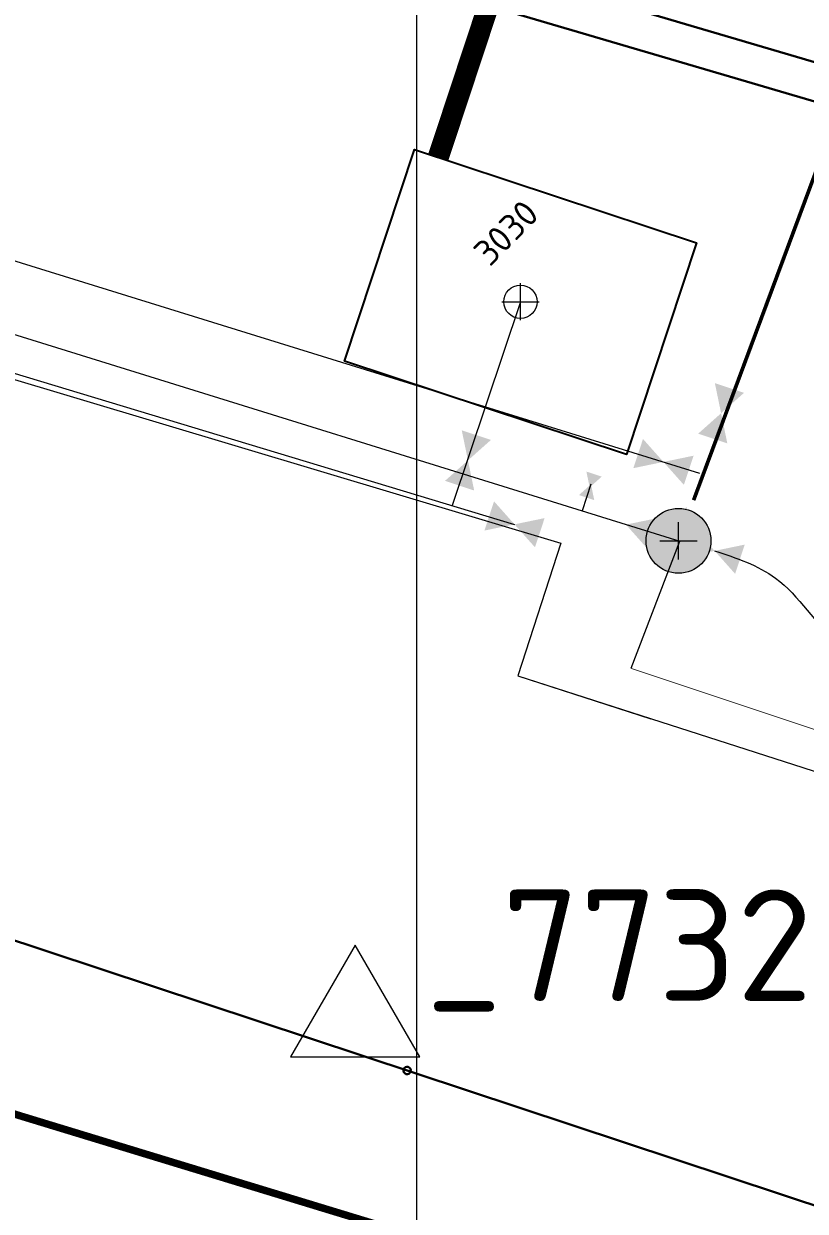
# Model space of a CAD drawing. Header units: millimetres. Extents: x 519 to 9564855, y -810 to 5021775.
# Drawn here: x 9529894.3 to 9530104.7, y 4998669.2 to 4998988.8 of the extents above; entities that cross this region are included whole.
import ezdxf

# ---------------------------------------------------------------- set-up
doc = ezdxf.new("R2010")
doc.units = ezdxf.units.MM
doc.header["$LTSCALE"] = 2
doc.header["$MEASUREMENT"] = 0
doc.header["$PDMODE"] = 2
doc.header["$PDSIZE"] = 5
doc.linetypes.add('92051501$0$GROUND1', pattern=[60, 50, -10])
doc.linetypes.add('DASHED2', pattern=[9.525, 6.35, -3.175])
for name, color, linetype in [('CONTROL', 7, 'Continuous'), ('Future Roads', 44, 'Continuous'), ('GRID_PULKOVO', 7, 'Continuous'), ('OilColl&Flowlines', 3, 'Continuous'), ('PAS_CONTROL', 7, 'Continuous'), ('stage 7.frame', 7, 'Continuous'), ('Stage 9.Frame&Text', 7, 'Continuous'), ('МГ-земельный участок', 7, 'Continuous')]:
    doc.layers.add(name, color=color, linetype=linetype)
for name, color, linetype, lineweight in [('PPLINE_GAS', 4, 'GAS_LINE', 30), ('Скв на 2025 допы от ХеКай', 204, 'Continuous', 0), ('СНГ_трубопроводы', 244, 'Continuous', 50), ('Электро', 1, 'Continuous', 30), ('Электроснаб', 1, 'Continuous', 18), ('Электроснабжене', 1, 'Continuous', 18)]:
    doc.layers.add(name, color=color, linetype=linetype, lineweight=lineweight)
doc.styles.add('92051501$0$STANDARD', font='simplex.shx')
doc.styles.add('Elect', font='isocpeur.ttf')
doc.linetypes.add('GAS_LINE', pattern='A,0.5,-0.2,["G",92051501$0$STANDARD,S=0.1,R=0,X=-0.1,Y=-0.05],-0.05', length=0.75)

# ---------------------------------------------------------------- blocks, each defined once
blk = doc.blocks.new('92051501$0$WELLPAD')
at = {"flags": 128}
blk.add_lwpolyline([(40, -30), (-40, -30), (-40, 30), (40, 30)], close=True, dxfattribs=at)

msp = doc.modelspace()

# ---------------------------------------------------------------- hatches: boundary and pattern name
at = {"layer": 'Скв на 2025 допы от ХеКай', "linetype": 'ByBlock', "lineweight": 0, "ltscale": 50}
h = msp.add_hatch(color=5, dxfattribs=at)
h.dxf.hatch_style = 1
h.paths.add_polyline_path([(9530061.80641, 4998849.63484, 1), (9530079.26818, 4998849.63484, 1)])

# ---------------------------------------------------------------- linework, layer by layer
at = {"color": 5, "lineweight": 0, "ltscale": 80}
msp.add_line((9530027.32, 4998813.27), (9530063.1, 4998801.75), dxfattribs=at)
at = {"layer": 'CONTROL', "lineweight": 0}
for p, q in [((9529983.47509, 4998740.79093), (9529966.06518, 4998710.773)), ((9529983.47509, 4998740.79093), (9529966.06518, 4998710.773)), ((9530000.88501, 4998710.773), (9529983.47509, 4998740.79093)), ((9530000.88501, 4998710.773), (9529983.47509, 4998740.79093)), ((9529966.06518, 4998710.773), (9530000.88501, 4998710.773)), ((9529966.06518, 4998710.773), (9530000.88501, 4998710.773))]:
    msp.add_line(p, q, dxfattribs=at)
at = {"layer": 'Future Roads', "lineweight": 0, "const_width": 5.7, "elevation": 0.00005}
msp.add_lwpolyline([(9530005.86926, 4998952.84649), (9530026.96817, 4999016.61217)], dxfattribs=at)
at = {"layer": 'GRID_PULKOVO', "lineweight": 0}
msp.add_line((9530000, 5010000), (9530000, 4992000), dxfattribs=at)
at = {"layer": 'OilColl&Flowlines', "color": 3, "linetype": 'ByBlock', "lineweight": 0, "ltscale": 25}
for p, q in [((9528709.42084, 4999251.9185), (9530026.39746, 4998854.07403)), ((9530028, 4998914), (9530009.58458, 4998859.15302))]:
    msp.add_line(p, q, dxfattribs=at)
at = {"layer": 'OilColl&Flowlines', "color": 0, "linetype": 'ByBlock', "lineweight": 0, "ltscale": 2}
msp.add_line((9530057.76461, 4998815.32061), (9530070.9381, 4998849.51027), dxfattribs=at)
at = {"layer": 'OilColl&Flowlines', "color": 6, "linetype": 'ByBlock', "lineweight": 0, "ltscale": 2, "const_width": 1}
msp.add_lwpolyline([(9530248.3, 4999327.2), (9530074.61052, 4998860.57769)], dxfattribs=at)
at = {"layer": 'OilColl&Flowlines', "color": 5, "linetype": '92051501$0$GROUND1', "lineweight": 0, "ltscale": 2, "const_width": 0.2}
msp.add_lwpolyline([(9530057.76461, 4998815.32061), (9531063.56552, 4998479.9501)], dxfattribs=at)
at = {"layer": 'OilColl&Flowlines', "color": 3, "lineweight": 0}
for points in [[(9530012.1896, 4998879.39025), (9530020.0467, 4998876.79048), (9530013.86668, 4998871.28591)], [(9530007.68666, 4998865.78135), (9530013.86668, 4998871.28591), (9530015.54376, 4998863.18157)], [(9530018.29312, 4998852.39695), (9530020.89289, 4998860.25405), (9530026.39746, 4998854.07403)], [(9530031.90203, 4998847.89401), (9530026.39746, 4998854.07403), (9530034.5018, 4998855.75111)]]:
    msp.add_solid(points, dxfattribs=at)
at = {"layer": 'PPLINE_GAS', "lineweight": 0, "ltscale": 80}
for p, q in [((9529575.2, 4998987.8), (9530038.84, 4998849.05)), ((9530038.84, 4998849.05), (9530027.32, 4998813.27)), ((9530027.32, 4998813.27), (9530170.10185, 4998767.29887))]:
    msp.add_line(p, q, dxfattribs=at)
at = {"layer": 'stage 7.frame', "color": 0, "linetype": 'ByBlock', "lineweight": 0, "ltscale": 80}
msp.add_point((9530028, 4998914), dxfattribs=at)
at = {"layer": 'Stage 9.Frame&Text', "color": 7, "lineweight": 0, "elevation": 0.00005}
msp.add_lwpolyline([(9529980.59218, 4998897.98591), (9530056.5727, 4998872.84533), (9530075.42814, 4998929.83072), (9529999.44761, 4998954.9713)], close=True, dxfattribs=at)
at = {"layer": 'Stage 9.Frame&Text', "color": 7, "linetype": 'ByBlock', "lineweight": 0}
msp.add_circle((9530028, 4998914), 4.48341, dxfattribs=at)
at = {"layer": 'МГ-земельный участок', "color": 0, "linetype": 'DASHED2', "lineweight": 25, "ltscale": 5, "const_width": 2}
msp.add_lwpolyline([(9522167.80801, 4999999.48247), (9521654, 5002362), (9522840, 5002532), (9525642, 5002155), (9528521, 5002235), (9531281, 5003464), (9533105, 5001043), (9546614, 4998215), (9544978, 4995525), (9543652, 4996420), (9539605, 4995735), (9529554.6705, 4998798.09585), (9529554.71722, 4998845.23995), (9529525.402, 4998845.269), (9529525.36994, 4998882.97318), (9529309.91997, 4998882.84552), (9526935, 5000017), (9526935, 4999132), (9522906, 5001105), (9522683.367, 5000265.06642), (9522496, 5000315)], close=True, dxfattribs=at)
at = {"layer": 'Скв на 2025 допы от ХеКай', "color": 5, "linetype": 'ByBlock', "lineweight": 0, "ltscale": 50}
msp.add_circle((9530070.5373, 4998849.63484), 8.73089, dxfattribs=at)
at = {"layer": 'Скв на 2025 допы от ХеКай', "color": 0, "linetype": 'ByBlock', "lineweight": 0, "ltscale": 50}
msp.add_point((9530070.5373, 4998849.63484), dxfattribs=at)
at = {"layer": 'СНГ_трубопроводы', "lineweight": 0, "ltscale": 2}
for p, q in [((9529221.40964, 4999132.90184), (9530076.19973, 4998867.85051)), ((9529232.5719, 4999110.08534), (9530070.9381, 4998849.51027)), ((9530046.98429, 4998864.84799), (9530044.64418, 4998857.69954))]:
    msp.add_line(p, q, dxfattribs=at)
at = {"layer": 'СНГ_трубопроводы', "color": 5, "lineweight": 0, "ltscale": 2}
msp.add_spline([(9530080.27461, 4998846.94056), (9530096.63572, 4998839.60968), (9530113.471, 4998822.05025), (9530139.68986, 4998810.53931)], degree=3, dxfattribs=at)
at = {"layer": 'СНГ_трубопроводы', "lineweight": 0, "ltscale": 2}
for points in [[(9530080.33141, 4998892.08034), (9530088.18852, 4998889.48057), (9530082.00849, 4998883.976)], [(9530075.82847, 4998878.47144), (9530082.00849, 4998883.976), (9530083.68558, 4998875.87166)], [(9530058.38527, 4998869.1944), (9530060.98504, 4998877.05151), (9530066.48961, 4998870.87148)], [(9530071.99417, 4998864.69146), (9530066.48961, 4998870.87148), (9530074.59395, 4998872.54857)], [(9530045.75184, 4998868.27427), (9530049.87174, 4998866.91107), (9530046.63122, 4998864.02473)], [(9530043.74376, 4998861.96165), (9530046.98429, 4998864.84799), (9530047.86367, 4998860.59845)], [(9530068.66428, 4998855.10757), (9530072.7143, 4998858.71494), (9530073.81336, 4998853.40383)], [(9530061.9054, 4998847.81804), (9530056.40083, 4998853.99806), (9530064.50517, 4998855.67514)], [(9530072.17027, 4998845.26348), (9530074.77005, 4998853.12059), (9530080.27461, 4998846.94056)], [(9530085.77918, 4998840.76054), (9530080.27461, 4998846.94056), (9530088.37895, 4998848.61765)]]:
    msp.add_solid(points, dxfattribs=at)
at = {"layer": 'Электро'}
for p, q in [((9529744.44434, 4999085.51098, 0), (9530307.64624, 4998919.30414, 0)), ((9529740.91567, 4999075.55625, 0), (9530295.25031, 4998912.63014, 0))]:
    msp.add_line(p, q, dxfattribs=at)
at = {"layer": 'Электро', "ltscale": 0.0025}
msp.add_line((9530717.093, 4998468.94118), (9529644.84194, 4998823.75644), dxfattribs=at)
at = {"layer": 'Электро', "ltscale": 0.5}
for start, end in [(162, 342), (342, 162)]:
    msp.add_arc((9529997.48212, 4998707.07419), 1, start, end, dxfattribs=at)
at = {"layer": 'Электроснаб', "color": 1, "linetype": 'ByBlock', "lineweight": 0}
for p, q in [((9529744.44434, 4999085.51098, 0), (9530307.64624, 4998919.30414, 0)), ((9529740.91567, 4999075.55625, 0), (9530295.25031, 4998912.63014, 0))]:
    msp.add_line(p, q, dxfattribs=at)
at = {"layer": 'Электроснаб', "color": 1, "linetype": 'ByBlock', "lineweight": 0, "ltscale": 0.0025}
msp.add_line((9530717.093, 4998468.94118), (9529644.84194, 4998823.75644), dxfattribs=at)
at = {"layer": 'Электроснаб', "color": 1, "linetype": 'ByBlock', "lineweight": 0, "ltscale": 0.5}
for start, end in [(162, 342), (342, 162)]:
    msp.add_arc((9529997.48212, 4998707.07419), 1, start, end, dxfattribs=at)
at = {"layer": 'Электроснабжене', "color": 1, "linetype": 'ByBlock', "lineweight": 0}
for p, q in [((9529744.44434, 4999085.51098, 0), (9530307.64624, 4998919.30414, 0)), ((9529740.91567, 4999075.55625, 0), (9530295.25031, 4998912.63014, 0))]:
    msp.add_line(p, q, dxfattribs=at)
at = {"layer": 'Электроснабжене', "color": 1, "linetype": 'ByBlock', "lineweight": 0, "ltscale": 0.0025}
msp.add_line((9530717.093, 4998468.94118), (9529644.84194, 4998823.75644), dxfattribs=at)
at = {"layer": 'Электроснабжене', "color": 1, "linetype": 'ByBlock', "lineweight": 0, "ltscale": 0.5}
for start, end in [(162, 342), (342, 162)]:
    msp.add_arc((9529997.48212, 4998707.07419), 1, start, end, dxfattribs=at)

# ---------------------------------------------------------------- block references
at = {"layer": 'Stage 9.Frame&Text', "color": 7, "lineweight": 0, "xscale": 1.000397499139614, "yscale": 1.000397499139614, "zscale": 1.000397499139614, "rotation": 341.6915560444714}
msp.add_blockref('92051501$0$WELLPAD', (9530028.01016, 4998913.90831, 0.00005), dxfattribs=at)

# ---------------------------------------------------------------- texts
at = {"layer": 'PAS_CONTROL', "color": 7, "lineweight": 0, "style": 'Elect'}
msp.add_text(' _7732', height=30.011925, rotation=0, dxfattribs=at).set_placement((9529983.47509, 4998725.78197))
at = {"layer": 'Stage 9.Frame&Text', "color": 9, "lineweight": 0, "style": 'Elect'}
msp.add_text('3030', height=7, rotation=45.3189396, dxfattribs=at).set_placement((9530019.78788, 4998923.2085, 0.00005))

doc.saveas('drawing.dxf')
